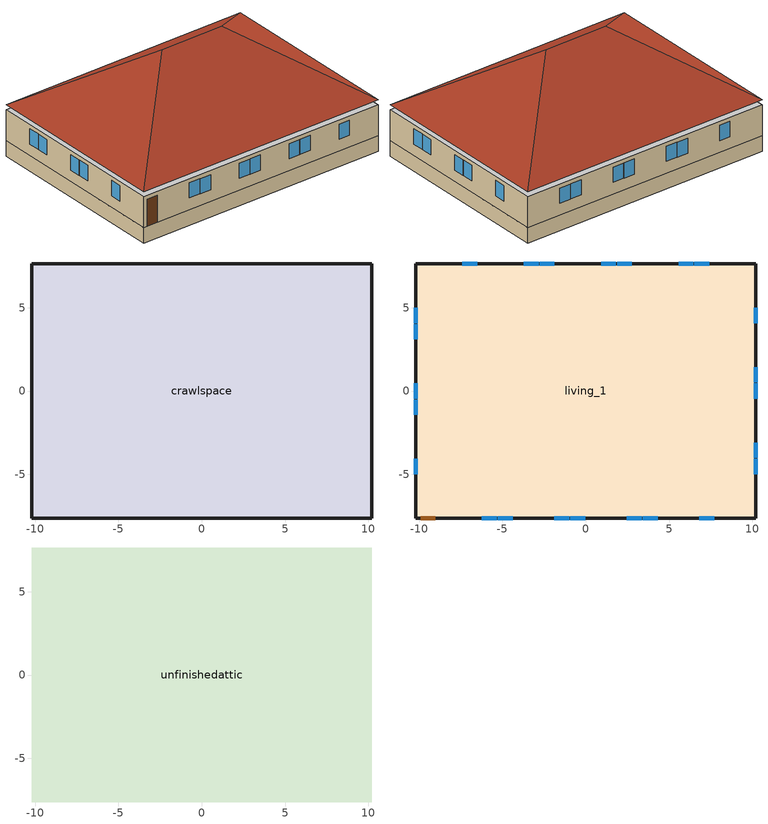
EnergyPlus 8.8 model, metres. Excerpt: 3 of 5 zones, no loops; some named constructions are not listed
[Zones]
crawlspace
 floor foundation (GrndUninsUnfinCSFloor): -10.21,7.62 10.21,7.62 10.21,-7.62 -10.21,-7.62 z-1.22
 wall outside (CSRimJoist): -10.21,7.62 -10.21,-7.62 10.21,-7.62 10.21,7.62 -10.21,7.62 z-0.27:0
 wall foundation (GrndInsUnfinCSWall): -10.21,7.62 -10.21,-7.62 10.21,-7.62 10.21,7.62 -10.21,7.62 z-1.22:0
living_1
 floor to crawlspace (UnfinCSInsFinFloor): -10.21,7.62 10.21,7.62 10.21,-7.62 -10.21,-7.62 z0
 wall outside (ExtInsFinWall): -10.21,7.62 -10.21,-7.62 10.21,-7.62 10.21,7.62 -10.21,7.62 z0:2.44
 window (left-Glass): -10.21,4.98 -10.21,4.07 / -10.21,4.01 -10.21,3.09 / -10.21,0.46 -10.21,-0.46 / -10.21,-0.52 -10.21,-1.43 / -10.21,-4.07 -10.21,-4.98 z0.91:2.13
 window (front-Glass): -6.23,-7.62 -5.34,-7.62 / -5.28,-7.62 -4.38,-7.62 / -1.88,-7.62 -0.99,-7.62 / -0.93,-7.62 -0.03,-7.62 / 2.47,-7.62 3.36,-7.62 / 3.42,-7.62 4.32,-7.62 / 6.82,-7.62 7.71,-7.62 z0.94:2.13
 window (right-Glass): 10.21,-4.01 10.21,-3.09 / 10.21,-4.98 10.21,-4.07 / 10.21,0.52 10.21,1.43 / 10.21,-0.46 10.21,0.46 / 10.21,4.07 10.21,4.98 z0.91:2.13
 window (back-Glass): 6.46,7.62 5.57,7.62 / 7.42,7.62 6.52,7.62 / 1.81,7.62 0.92,7.62 / 2.77,7.62 1.88,7.62 / -2.83,7.62 -3.73,7.62 / -1.88,7.62 -2.77,7.62 / -6.52,7.62 -7.42,7.62 z0.94:2.13
 door (livingDoors): -9.91,-7.62 -9.04,-7.62 z0:2.13
unfinishedattic
 floor to living_1 (FinInsUnfinUAFloor): -10.21,7.62 10.21,7.62 10.21,-7.62 -10.21,-7.62 z2.44
 roof outside (UnfinInsExtRoof): -10.21,-7.62,2.84 10.21,-7.62,2.84 2.59,0,7.92 -2.59,0,7.92; 10.21,-7.62,2.84 10.21,7.62,2.84 2.59,0,7.92; 10.21,7.62,2.84 -10.21,7.62,2.84 -2.59,0,7.92 2.59,0,7.92; -10.21,7.62,2.84 -10.21,-7.62,2.84 -2.59,0,7.92
[Material] Roughness=Rough
Name | Thickness {m} | Conductivity {W/m-K} | Density {kg/m^3} | Specific Heat {J/kg-K} | Thermal Absorptance | Solar Absorptance | Visible Absorptance
CarpetBareLayer | 0.0127 | 0.0433444 | 54.468 | 1339.84 | 0.9 | 0.9
CeilingMass | 0.0127 | 0.160291 | 801 | 837.4 | 0.9 | 0.3 | 0.1
CrawlCeilingIns | 0.23495 | 2.59817 | 67.6416 | 1211.14
FloorMass | 0.015875 | 0.115458 | 544.68 | 1214.23 | 0.9 | 0.6
Plywood-3_4in | 0.01905 | 0.115458 | 512.64 | 1214.23
UAAdditionalCeilingIns | 0.128269 | 0.0411113 | 16.02 | 1046.75
UATrussandIns | 0.0889 | 0.0436674 | 50.7834 | 1165.1
[Construction]
RevUnfinCSInsFinFloor: CarpetBareLayer, FloorMass, Plywood-3_4in, CrawlCeilingIns
RevFinInsUnfinUAFloor: UAAdditionalCeilingIns, UATrussandIns, CeilingMass
[Schedule:Day:Hourly]
BathExhaustDay_1: FRACTION, 0, 0, 0, 0, 0, 0, 1, 0, 0, 0, 0, 0, 0, 0, 0, 0, 0, 0, 0, 0, 0, 0, 0, 0
CeilingFanWeekday_1; CeilingFanWeekend_1: ON/OFF, 1, 1, 1, 1, 1, 1, 1, 1, 1, 1, 1, 1, 1, 1, 1, 1, 1, 1, 1, 1, 1, 1, 1, 1
ClothesDryerExhaustDay_1: FRACTION, 0, 0, 0, 0, 0, 0, 0, 0, 0, 0, 1, 0, 0, 0, 0, 0, 0, 0, 0, 0, 0, 0, 0, 0
NatVentClgSsnTempWkDay_1; NatVentClgSsnTempWkEnd_1; NatVentOvlpSsnTemp_1; NatVentOvlpSsnTempWkDay_1: TEMPERATURE, 20.5556, 20.5556, 20.5556, 20.5556, 20.5556, 20.5556, 20.5556, 20.5556, 20.5556, 20.5556, 20.5556, 20.5556, 20.5556, 20.5556, 20.5556, 20.5556, 20.5556, 20.5556, 20.5556, 20.5556, 20.5556, 20.5556, 20.5556, 20.5556
NatVentHtgSsnTempWkDay_1; NatVentHtgSsnTempWkEnd_1: TEMPERATURE, 23.3333, 23.3333, 23.3333, 23.3333, 23.3333, 23.3333, 23.3333, 23.3333, 23.3333, 23.3333, 23.3333, 23.3333, 23.3333, 23.3333, 23.3333, 23.3333, 23.3333, 23.3333, 23.3333, 23.3333, 23.3333, 23.3333, 23.3333, 23.3333
RangeHoodDay_1: FRACTION, 0, 0, 0, 0, 0, 0, 0, 0, 0, 0, 0, 0, 0, 0, 0, 0, 0, 1, 0, 0, 0, 0, 0, 0
[Schedule:Week:Compact]
BathExhaustWk_1: For: Weekdays, BathExhaustDay_1, For: CustomDay1, BathExhaustDay_1, For: CustomDay2, BathExhaustDay_1, For: AllOtherDays, BathExhaustDay_1
CeilingFanWeek_1: For: Weekdays, CeilingFanWeekday_1, For: CustomDay1, CeilingFanWeekday_1, For: CustomDay2, CeilingFanWeekend_1, For: AllOtherDays, CeilingFanWeekend_1
ClothesDryerExhaustWk_1: For: Weekdays, ClothesDryerExhaustDay_1, For: CustomDay1, ClothesDryerExhaustDay_1, For: CustomDay2, ClothesDryerExhaustDay_1, For: AllOtherDays, ClothesDryerExhaustDay_1
NatVentClgSsnTempWeek_1: For: Weekdays, NatVentClgSsnTempWkDay_1, For: CustomDay1, NatVentClgSsnTempWkDay_1, For: CustomDay2, NatVentClgSsnTempWkEnd_1, For: AllOtherDays, NatVentClgSsnTempWkEnd_1
NatVentHtgSsnTempWeek_1: For: Weekdays, NatVentHtgSsnTempWkDay_1, For: CustomDay1, NatVentHtgSsnTempWkDay_1, For: CustomDay2, NatVentHtgSsnTempWkEnd_1, For: AllOtherDays, NatVentHtgSsnTempWkEnd_1
NatVentOvlpSsnTempWeek_1: For: Weekdays, NatVentOvlpSsnTempWkDay_1, For: CustomDay1, NatVentOvlpSsnTempWkDay_1, For: CustomDay2, NatVentOvlpSsnTemp_1, For: AllOtherDays, NatVentOvlpSsnTemp_1
RangeHoodWk_1: For: Weekdays, RangeHoodDay_1, For: CustomDay1, RangeHoodDay_1, For: CustomDay2, RangeHoodDay_1, For: AllOtherDays, RangeHoodDay_1
[Schedule:Year]
BathExhaust_1: FRACTION, BathExhaustWk_1, 1, 1, 12, 31
CeilingFan_1: ON/OFF, CeilingFanWeek_1, 1, 1, 12, 31
ClothesDryerExhaust_1: FRACTION, ClothesDryerExhaustWk_1, 1, 1, 12, 31
NatVentTemp_1: TEMPERATURE, NatVentHtgSsnTempWeek_1, 1, 1, 1, 31, NatVentHtgSsnTempWeek_1, 2, 1, 2, 28, NatVentHtgSsnTempWeek_1, 3, 1, 3, 31, NatVentOvlpSsnTempWeek_1, 4, 1, 4, 30, NatVentOvlpSsnTempWeek_1, 5, 1, 5, 31, NatVentClgSsnTempWeek_1, 6, 1, 6, 30, NatVentClgSsnTempWeek_1, 7, 1, 7, 31, NatVentClgSsnTempWeek_1, 8, 1, 8, 31, NatVentClgSsnTempWeek_1, 9, 1, 9, 30, NatVentOvlpSsnTempWeek_1, 10, 1, 10, 31, NatVentHtgSsnTempWeek_1, 11, 1, 11, 30, NatVentHtgSsnTempWeek_1, 12, 1, 12, 31
RangeHood_1: FRACTION, RangeHoodWk_1, 1, 1, 12, 31
